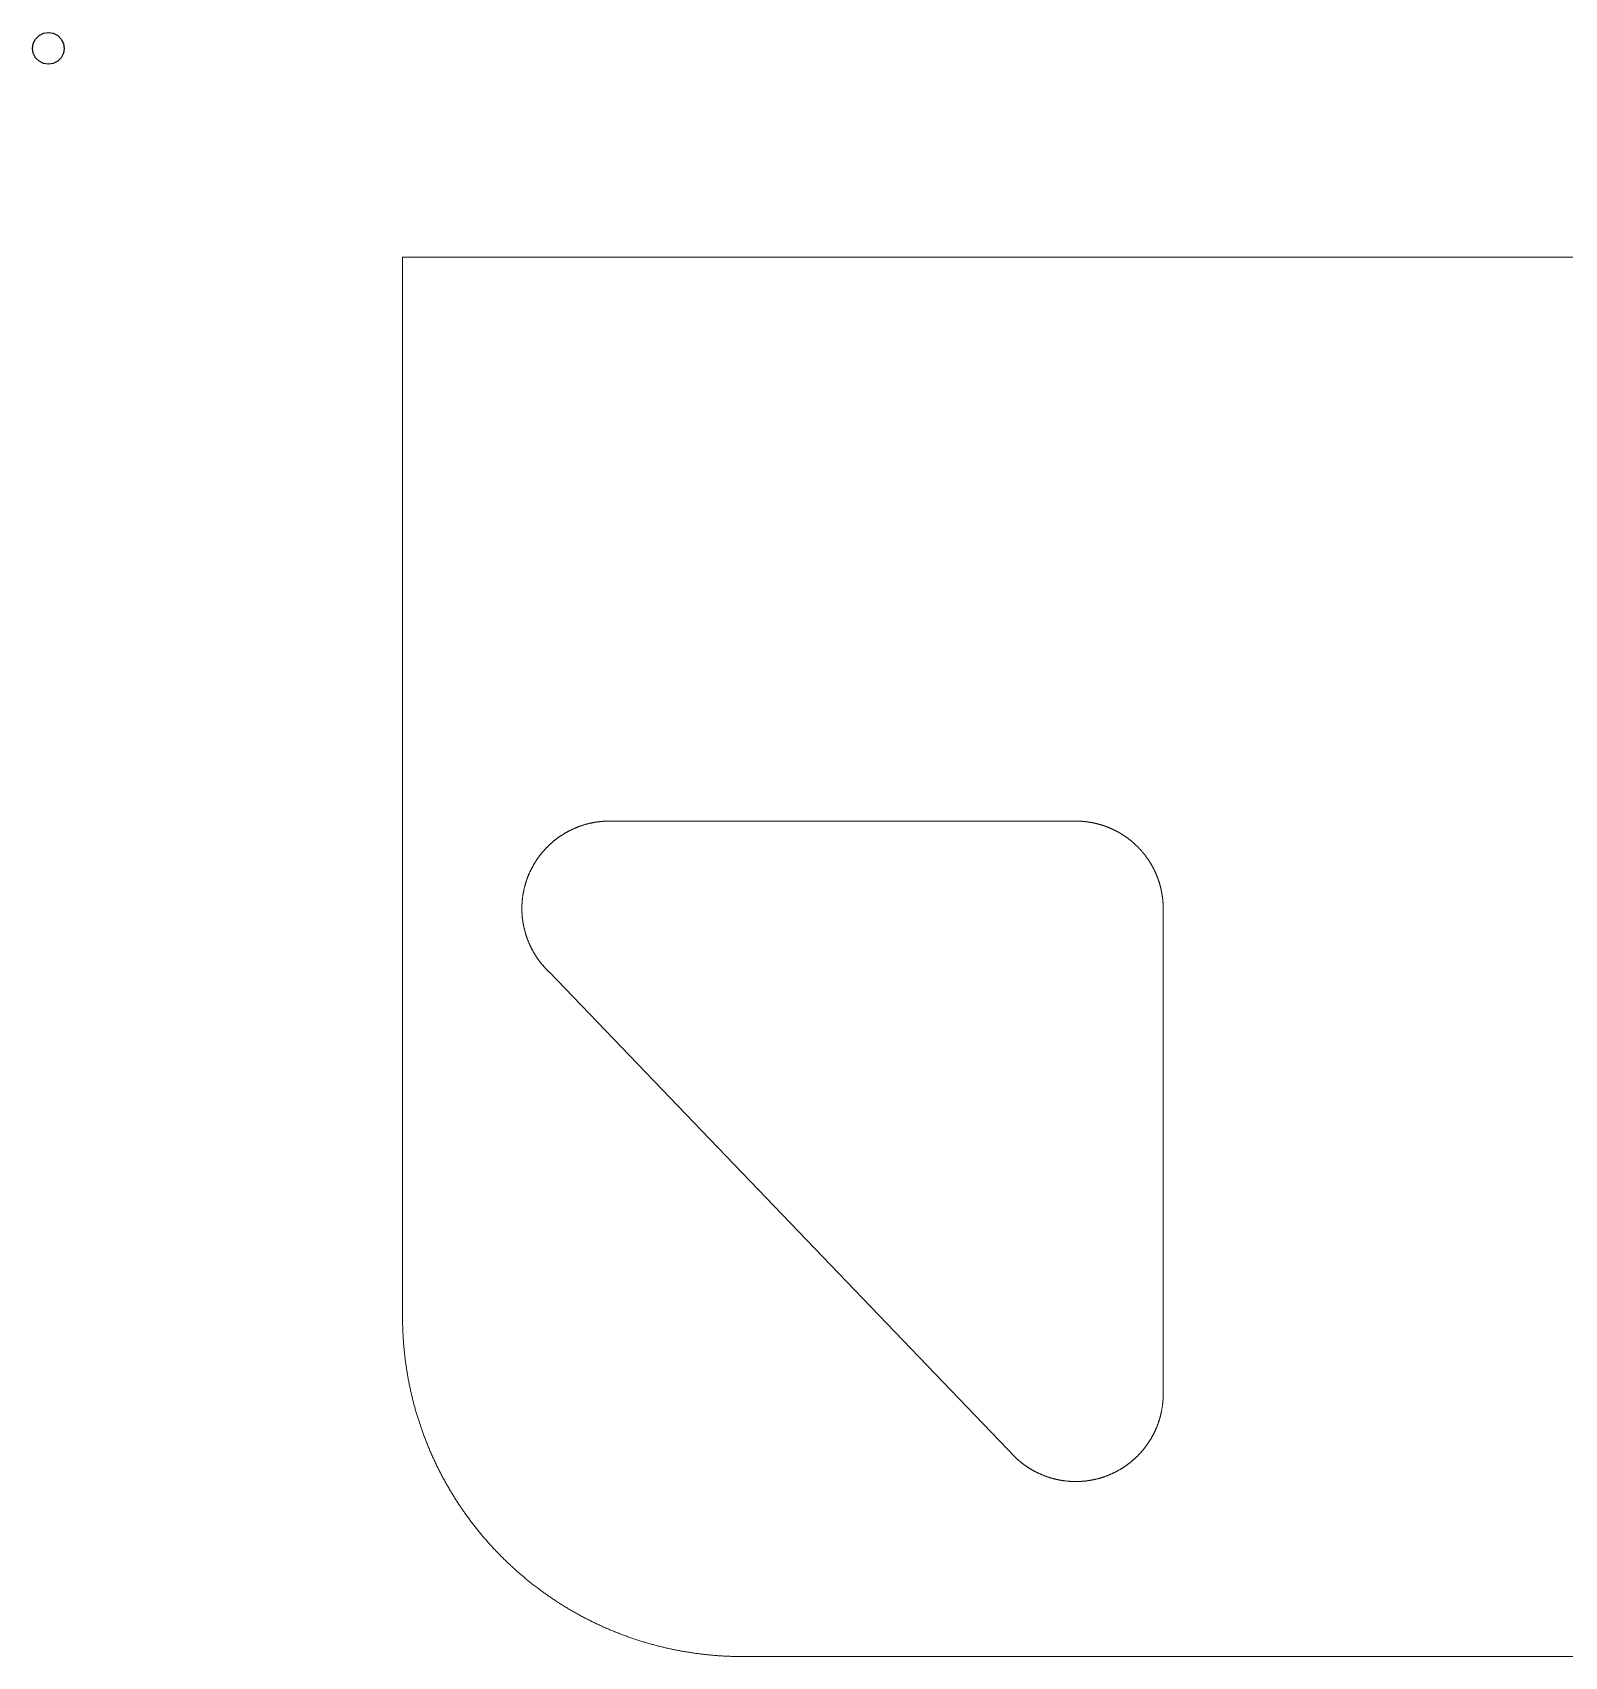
# Model space of a CAD drawing. Header units: millimetres. Extents: x -59 to 138, y 145 to 353.
# Drawn here: x -58.8 to 37.5, y 250.8 to 352.9 of the extents above; entities that cross this region are included whole.
import ezdxf

# ---------------------------------------------------------------- set-up
doc = ezdxf.new("R2010")
doc.units = ezdxf.units.MM
doc.layers.add('TOP_Full_CutOut_90', color=7, linetype='Continuous')
doc.layers.add('TOP_Full_CutOut_90_1', color=7, linetype='Continuous', lineweight=18)
doc.layers.add('TOP_Full_CutOut_90_2', color=7, linetype='Continuous', lineweight=18)

msp = doc.modelspace()

# ---------------------------------------------------------------- linework, layer by layer
at = {"layer": 'TOP_Full_CutOut_90'}
msp.add_lwpolyline([(-56.811936, 351.893123), (-56.860879, 351.584106), (-57.002919, 351.305338), (-57.224151, 351.084106), (-57.502919, 350.942066), (-57.811936, 350.893123), (-58.120953, 350.942066), (-58.399721, 351.084106), (-58.620953, 351.305338), (-58.762993, 351.584106), (-58.811936, 351.893123), (-58.762993, 352.20214), (-58.620953, 352.480908), (-58.399721, 352.70214), (-58.120953, 352.84418), (-57.811936, 352.893123), (-57.502919, 352.84418), (-57.224151, 352.70214), (-57.002919, 352.480908), (-56.860879, 352.20214), (-56.811936, 351.893123)], close=True, dxfattribs=at)
at = {"layer": 'TOP_Full_CutOut_90_1', "linetype": 'Continuous', "ltscale": 5}
msp.add_lwpolyline([(12.263093, 297.80258), (12.263093, 267.272369), (12.263033, 267.246733), (12.262854, 267.221096), (12.262555, 267.195461), (12.262137, 267.169827), (12.261599, 267.144196), (12.260942, 267.118568), (12.260166, 267.092942), (12.259269, 267.067321), (12.258254, 267.041704), (12.257119, 267.016092), (12.255865, 266.990486), (12.254491, 266.964886), (12.252998, 266.939293), (12.251386, 266.913706), (12.249655, 266.888128), (12.247804, 266.862558), (12.245834, 266.836997), (12.243745, 266.811445), (12.241537, 266.785903), (12.23921, 266.760372), (12.236764, 266.734852), (12.234199, 266.709344), (12.231515, 266.683848), (12.228713, 266.658364), (12.225791, 266.632894), (12.222751, 266.607438), (12.219593, 266.581997), (12.216315, 266.55657), (12.21292, 266.531159), (12.209405, 266.505764), (12.205773, 266.480386), (12.202022, 266.455024), (12.198153, 266.429681), (12.194166, 266.404356), (12.190061, 266.37905), (12.185838, 266.353763), (12.181498, 266.328496), (12.177039, 266.30325), (12.172463, 266.278025), (12.167769, 266.252821), (12.162958, 266.22764), (12.15803, 266.202481), (12.152984, 266.177345), (12.147821, 266.152234), (12.142542, 266.127146), (12.137145, 266.102084), (12.131632, 266.077046), (12.126002, 266.052035), (12.120255, 266.027051), (12.114392, 266.002093), (12.108413, 265.977163), (12.102318, 265.952261), (12.096106, 265.927388), (12.089779, 265.902544), (12.083336, 265.87773), (12.076778, 265.852946), (12.070104, 265.828193), (12.063314, 265.803472), (12.05641, 265.778782), (12.04939, 265.754125), (12.042256, 265.7295), (12.035007, 265.70491), (12.027643, 265.680353), (12.020165, 265.655831), (12.012573, 265.631344), (12.004867, 265.606892), (11.997047, 265.582477), (11.989113, 265.558099), (11.981066, 265.533758), (11.972905, 265.509454), (11.964631, 265.485189), (11.956244, 265.460963), (11.947744, 265.436776), (11.939132, 265.412629), (11.930407, 265.388522), (11.921569, 265.364457), (11.91262, 265.340432), (11.903559, 265.31645), (11.894386, 265.29251), (11.885102, 265.268614), (11.875706, 265.24476), (11.866199, 265.220951), (11.856582, 265.197187), (11.846853, 265.173467), (11.837015, 265.149793), (11.827066, 265.126165), (11.817007, 265.102584), (11.806838, 265.07905), (11.796559, 265.055564), (11.786172, 265.032126), (11.775675, 265.008736), (11.765069, 264.985396), (11.754354, 264.962105), (11.743532, 264.938865), (11.7326, 264.915675), (11.721561, 264.892537), (11.710414, 264.86945), (11.69916, 264.846415), (11.687798, 264.823433), (11.67633, 264.800505), (11.664755, 264.77763), (11.653073, 264.754809), (11.641285, 264.732043), (11.62939, 264.709332), (11.617391, 264.686677), (11.605285, 264.664078), (11.593075, 264.641535), (11.580759, 264.61905), (11.568339, 264.596622), (11.555815, 264.574253), (11.543186, 264.551942), (11.530454, 264.529691), (11.517617, 264.507499), (11.504678, 264.485367), (11.491636, 264.463295), (11.47849, 264.441285), (11.465243, 264.419336), (11.451893, 264.397449), (11.438441, 264.375624), (11.424888, 264.353863), (11.411234, 264.332165), (11.397478, 264.310531), (11.383622, 264.288961), (11.369665, 264.267456), (11.355609, 264.246016), (11.341452, 264.224642), (11.327196, 264.203334), (11.312841, 264.182093), (11.298387, 264.160919), (11.283834, 264.139813), (11.269184, 264.118774), (11.254435, 264.097805), (11.239589, 264.076904), (11.224645, 264.056072), (11.209605, 264.035311), (11.194468, 264.01462), (11.179235, 263.993999), (11.163905, 263.97345), (11.14848, 263.952973), (11.13296, 263.932567), (11.117345, 263.912235), (11.101635, 263.891975), (11.085831, 263.871789), (11.069933, 263.851676), (11.053942, 263.831638), (11.037857, 263.811675), (11.02168, 263.791786), (11.005409, 263.771974), (10.989047, 263.752237), (10.972593, 263.732577), (10.956047, 263.712994), (10.939411, 263.693489), (10.922683, 263.674061), (10.905865, 263.654711), (10.888958, 263.63544), (10.87196, 263.616247), (10.854873, 263.597135), (10.837698, 263.578102), (10.820434, 263.559149), (10.803081, 263.540277), (10.785641, 263.521486), (10.768114, 263.502777), (10.750499, 263.484149), (10.732798, 263.465604), (10.715011, 263.447142), (10.697137, 263.428763), (10.679179, 263.410467), (10.661135, 263.392255), (10.643006, 263.374127), (10.624793, 263.356084), (10.606497, 263.338126), (10.588116, 263.320254), (10.569653, 263.302468), (10.551107, 263.284767), (10.532479, 263.267154), (10.513768, 263.249627), (10.494977, 263.232188), (10.476104, 263.214837), (10.45715, 263.197574), (10.438116, 263.180399), (10.419003, 263.163313), (10.39981, 263.146317), (10.380538, 263.12941), (10.361187, 263.112593), (10.341758, 263.095867), (10.322252, 263.079231), (10.302668, 263.062686), (10.283007, 263.046233), (10.263269, 263.029872), (10.243456, 263.013603), (10.223567, 262.997426), (10.203603, 262.981342), (10.183564, 262.965352), (10.163451, 262.949455), (10.143264, 262.933652), (10.123003, 262.917943), (10.102669, 262.902329), (10.082263, 262.88681), (10.061785, 262.871386), (10.041235, 262.856058), (10.020614, 262.840826), (9.999922, 262.82569), (9.97916, 262.81065), (9.958328, 262.795708), (9.937426, 262.780863), (9.916456, 262.766115), (9.895416, 262.751466), (9.874309, 262.736914), (9.853135, 262.722461), (9.831893, 262.708107), (9.810584, 262.693852), (9.78921, 262.679697), (9.767769, 262.665641), (9.746263, 262.651686), (9.724693, 262.637831), (9.703058, 262.624076), (9.681359, 262.610423), (9.659597, 262.596871), (9.637772, 262.58342), (9.615884, 262.570072), (9.593935, 262.556825), (9.571923, 262.543681), (9.549851, 262.53064), (9.527719, 262.517701), (9.505526, 262.504866), (9.483274, 262.492135), (9.460962, 262.479508), (9.438592, 262.466984), (9.416164, 262.454565), (9.393678, 262.442251), (9.371135, 262.430042), (9.348535, 262.417937), (9.32588, 262.405939), (9.303168, 262.394046), (9.280401, 262.382259), (9.25758, 262.370578), (9.234705, 262.359004), (9.211775, 262.347537), (9.188793, 262.336176), (9.165758, 262.324923), (9.14267, 262.313777), (9.119531, 262.302739), (9.096341, 262.291809), (9.0731, 262.280988), (9.049809, 262.270274), (9.026468, 262.25967), (9.003078, 262.249174), (8.979639, 262.238787), (8.956152, 262.22851), (8.932618, 262.218343), (8.909036, 262.208285), (8.885408, 262.198337), (8.861733, 262.1885), (8.838013, 262.178772), (8.814248, 262.169156), (8.790438, 262.159651), (8.766585, 262.150256), (8.742688, 262.140973), (8.718747, 262.131801), (8.694765, 262.122741), (8.67074, 262.113793), (8.646674, 262.104957), (8.622567, 262.096234), (8.598419, 262.087622), (8.574232, 262.079124), (8.550005, 262.070738), (8.52574, 262.062465), (8.501436, 262.054306), (8.477094, 262.04626), (8.452715, 262.038327), (8.4283, 262.030508), (8.403848, 262.022803), (8.379361, 262.015212), (8.354838, 262.007735), (8.330281, 262.000373), (8.30569, 261.993125), (8.281065, 261.985992), (8.256408, 261.978974), (8.231718, 261.972071), (8.206996, 261.965283), (8.182242, 261.95861), (8.157458, 261.952053), (8.132644, 261.945611), (8.107799, 261.939285), (8.082926, 261.933075), (8.058024, 261.926981), (8.033094, 261.921003), (8.008136, 261.915141), (7.983151, 261.909396), (7.958139, 261.903767), (7.933102, 261.898255), (7.908039, 261.89286), (7.882951, 261.887581), (7.857839, 261.88242), (7.832704, 261.877376), (7.807545, 261.872449), (7.782363, 261.867639), (7.757159, 261.862946), (7.731933, 261.858372), (7.706687, 261.853914), (7.68142, 261.849575), (7.656133, 261.845353), (7.630827, 261.84125), (7.605501, 261.837264), (7.580158, 261.833396), (7.554796, 261.829647), (7.529418, 261.826016), (7.504023, 261.822503), (7.478612, 261.819108), (7.453185, 261.815832), (7.427743, 261.812675), (7.402287, 261.809636), (7.376817, 261.806716), (7.351333, 261.803915), (7.325837, 261.801232), (7.300328, 261.798668), (7.274808, 261.796224), (7.249277, 261.793898), (7.223735, 261.791691), (7.198183, 261.789604), (7.172622, 261.787635), (7.147052, 261.785786), (7.121473, 261.784056), (7.095887, 261.782445), (7.070294, 261.780953), (7.044693, 261.779581), (7.019087, 261.778328), (6.993475, 261.777194), (6.967858, 261.77618), (6.942237, 261.775286), (6.916612, 261.77451), (6.890983, 261.773854), (6.865352, 261.773318), (6.839718, 261.772901), (6.814083, 261.772604), (6.788447, 261.772426), (6.76281, 261.772367), (6.737173, 261.772428), (6.711536, 261.772609), (6.685901, 261.772909), (6.660268, 261.773329), (6.634636, 261.773868), (6.609008, 261.774526), (6.583383, 261.775304), (6.557761, 261.776201), (6.532145, 261.777218), (6.506533, 261.778354), (6.480927, 261.77961), (6.455327, 261.780985), (6.429733, 261.782479), (6.404147, 261.784093), (6.378569, 261.785825), (6.352999, 261.787677), (6.327438, 261.789649), (6.301886, 261.791739), (6.276344, 261.793948), (6.250813, 261.796277), (6.225294, 261.798724), (6.199785, 261.80129), (6.174289, 261.803975), (6.148806, 261.806779), (6.123336, 261.809702), (6.09788, 261.812744), (6.072439, 261.815904), (6.047013, 261.819182), (6.021602, 261.822579), (5.996207, 261.826095), (5.970829, 261.829729), (5.945468, 261.833481), (5.920125, 261.837351), (5.8948, 261.841339), (5.869494, 261.845446), (5.844207, 261.84967), (5.818941, 261.854012), (5.793695, 261.858472), (5.76847, 261.863049), (5.743266, 261.867744), (5.718085, 261.872556), (5.692926, 261.877486), (5.667791, 261.882533), (5.64268, 261.887697), (5.617593, 261.892978), (5.59253, 261.898376), (5.567493, 261.903891), (5.542483, 261.909522), (5.517498, 261.91527), (5.492541, 261.921134), (5.467611, 261.927115), (5.44271, 261.933211), (5.417837, 261.939424), (5.392993, 261.945752), (5.36818, 261.952197), (5.343396, 261.958757), (5.318643, 261.965432), (5.293922, 261.972222), (5.269233, 261.979128), (5.244576, 261.986149), (5.219952, 261.993285), (5.195362, 262.000535), (5.170805, 262.0079), (5.146284, 262.015379), (5.121797, 262.022972), (5.097346, 262.03068), (5.072931, 262.038501), (5.048553, 262.046437), (5.024213, 262.054485), (4.99991, 262.062647), (4.975645, 262.070923), (4.951419, 262.079311), (4.927233, 262.087812), (4.903086, 262.096426), (4.87898, 262.105152), (4.854915, 262.11399), (4.830891, 262.122941), (4.806909, 262.132003), (4.78297, 262.141177), (4.759073, 262.150463), (4.735221, 262.15986), (4.711412, 262.169368), (4.687648, 262.178987), (4.663929, 262.188716), (4.640256, 262.198556), (4.616628, 262.208506), (4.593048, 262.218567), (4.569514, 262.228737), (4.546028, 262.239016), (4.522591, 262.249405), (4.499202, 262.259903), (4.475862, 262.27051), (4.452572, 262.281226), (4.429332, 262.29205), (4.406143, 262.302983), (4.383005, 262.314023), (4.359919, 262.325171), (4.336885, 262.336427), (4.313903, 262.347789), (4.290975, 262.359259), (4.268101, 262.370836), (4.245281, 262.382519), (4.222515, 262.394308), (4.199805, 262.406203), (4.17715, 262.418204), (4.154552, 262.430311), (4.13201, 262.442523), (4.109526, 262.454839), (4.087099, 262.46726), (4.06473, 262.479786), (4.04242, 262.492416), (4.020169, 262.50515), (3.997978, 262.517987), (3.975846, 262.530927), (3.953775, 262.543971), (3.931766, 262.557117), (3.909818, 262.570366), (3.887931, 262.583717), (3.866108, 262.59717), (3.844347, 262.610724), (3.822649, 262.62438), (3.801016, 262.638137), (3.779447, 262.651994), (3.757942, 262.665952), (3.736503, 262.680009), (3.71513, 262.694167), (3.693823, 262.708424), (3.672583, 262.72278), (3.651409, 262.737235), (3.630304, 262.751789), (3.609266, 262.766441), (3.588297, 262.781191), (3.567397, 262.796038), (3.546567, 262.810983), (3.525806, 262.826024), (3.505116, 262.841162), (3.484496, 262.856397), (3.463948, 262.871727), (3.443471, 262.887153), (3.423067, 262.902674), (3.402735, 262.91829), (3.382476, 262.934001), (3.36229, 262.949806), (3.342179, 262.965705), (3.322141, 262.981698), (3.302179, 262.997783), (3.282291, 263.013962), (3.26248, 263.030233), (3.242744, 263.046597), (3.223085, 263.063052), (3.203503, 263.079598), (3.183998, 263.096236), (3.164571, 263.112964), (3.145222, 263.129783), (3.125951, 263.146692), (3.10676, 263.163691), (3.087648, 263.180778), (3.068616, 263.197955), (3.049664, 263.21522), (3.030793, 263.232573), (3.012003, 263.250015), (2.993295, 263.267543), (2.974668, 263.285159), (-26.33793, 293.815373), (-26.356877, 293.833461), (-26.375737, 293.85164), (-26.394511, 293.869907), (-26.413197, 293.888264), (-26.431796, 293.90671), (-26.450307, 293.925245), (-26.468729, 293.943867), (-26.487062, 293.962577), (-26.505306, 293.981373), (-26.523461, 294.000257), (-26.541525, 294.019227), (-26.559498, 294.038282), (-26.577381, 294.057423), (-26.595172, 294.076649), (-26.612872, 294.095959), (-26.630479, 294.115354), (-26.647994, 294.134832), (-26.665416, 294.154393), (-26.682744, 294.174038), (-26.699979, 294.193764), (-26.717119, 294.213572), (-26.734165, 294.233462), (-26.751116, 294.253432), (-26.767972, 294.273484), (-26.784732, 294.293615), (-26.801396, 294.313826), (-26.817964, 294.334115), (-26.834434, 294.354484), (-26.850808, 294.374931), (-26.867084, 294.395455), (-26.883262, 294.416057), (-26.899342, 294.436736), (-26.915323, 294.457491), (-26.931205, 294.478322), (-26.946988, 294.499228), (-26.96267, 294.520209), (-26.978253, 294.541265), (-26.993736, 294.562395), (-27.009117, 294.583598), (-27.024397, 294.604874), (-27.039576, 294.626223), (-27.054653, 294.647643), (-27.069628, 294.669136), (-27.084501, 294.690699), (-27.09927, 294.712333), (-27.113936, 294.734037), (-27.128499, 294.755811), (-27.142958, 294.777653), (-27.157312, 294.799565), (-27.171562, 294.821544), (-27.185708, 294.843591), (-27.199748, 294.865706), (-27.213682, 294.887887), (-27.227511, 294.910134), (-27.241234, 294.932446), (-27.25485, 294.954824), (-27.26836, 294.977266), (-27.281762, 294.999772), (-27.295058, 295.022342), (-27.308245, 295.044975), (-27.321325, 295.067671), (-27.334296, 295.090429), (-27.347159, 295.113248), (-27.359913, 295.136128), (-27.372558, 295.159069), (-27.385093, 295.182069), (-27.397519, 295.205129), (-27.409835, 295.228248), (-27.42204, 295.251425), (-27.434135, 295.274661), (-27.44612, 295.297953), (-27.457993, 295.321302), (-27.469755, 295.344708), (-27.481405, 295.368169), (-27.492943, 295.391686), (-27.50437, 295.415257), (-27.515683, 295.438883), (-27.526885, 295.462562), (-27.537973, 295.486294), (-27.548948, 295.510079), (-27.55981, 295.533915), (-27.570558, 295.557804), (-27.581192, 295.581743), (-27.591712, 295.605732), (-27.602118, 295.629771), (-27.612409, 295.65386), (-27.622585, 295.677997), (-27.632646, 295.702183), (-27.642592, 295.726416), (-27.652422, 295.750696), (-27.662137, 295.775023), (-27.671736, 295.799396), (-27.681218, 295.823814), (-27.690584, 295.848277), (-27.699833, 295.872784), (-27.708966, 295.897335), (-27.717981, 295.92193), (-27.72688, 295.946567), (-27.735661, 295.971246), (-27.744324, 295.995967), (-27.752869, 296.020728), (-27.761297, 296.045531), (-27.769606, 296.070373), (-27.777797, 296.095254), (-27.785869, 296.120174), (-27.793822, 296.145132), (-27.801656, 296.170128), (-27.809372, 296.19516), (-27.816968, 296.22023), (-27.824444, 296.245335), (-27.831801, 296.270475), (-27.839038, 296.29565), (-27.846155, 296.32086), (-27.853152, 296.346103), (-27.860028, 296.371379), (-27.866785, 296.396687), (-27.87342, 296.422028), (-27.879935, 296.447399), (-27.886329, 296.472802), (-27.892601, 296.498234), (-27.898753, 296.523697), (-27.904783, 296.549188), (-27.910692, 296.574707), (-27.916479, 296.600255), (-27.922145, 296.62583), (-27.927688, 296.651431), (-27.93311, 296.677059), (-27.938409, 296.702712), (-27.943586, 296.72839), (-27.948641, 296.754092), (-27.953574, 296.779818), (-27.958383, 296.805568), (-27.96307, 296.83134), (-27.967635, 296.857134), (-27.972076, 296.882949), (-27.976395, 296.908785), (-27.98059, 296.934642), (-27.984662, 296.960518), (-27.988611, 296.986414), (-27.992436, 297.012328), (-27.996138, 297.038259), (-27.999717, 297.064209), (-28.003171, 297.090175), (-28.006503, 297.116157), (-28.00971, 297.142154), (-28.012793, 297.168167), (-28.015753, 297.194194), (-28.018588, 297.220235), (-28.0213, 297.246289), (-28.023887, 297.272355), (-28.026351, 297.298434), (-28.02869, 297.324524), (-28.030904, 297.350625), (-28.032995, 297.376736), (-28.034961, 297.402857), (-28.036802, 297.428987), (-28.038519, 297.455126), (-28.040112, 297.481272), (-28.04158, 297.507425), (-28.042923, 297.533586), (-28.044142, 297.559752), (-28.045236, 297.585924), (-28.046206, 297.612101), (-28.047051, 297.638282), (-28.047771, 297.664467), (-28.048366, 297.690655), (-28.048837, 297.716845), (-28.049183, 297.743038), (-28.049404, 297.769232), (-28.049501, 297.795426), (-28.049472, 297.821621), (-28.049319, 297.847815), (-28.049041, 297.874008), (-28.048639, 297.9002), (-28.048112, 297.926389), (-28.04746, 297.952576), (-28.046683, 297.978759), (-28.045781, 298.004939), (-28.044755, 298.031113), (-28.043605, 298.057283), (-28.042329, 298.083446), (-28.040929, 298.109604), (-28.039405, 298.135754), (-28.037756, 298.161897), (-28.035982, 298.188031), (-28.034084, 298.214157), (-28.032062, 298.240274), (-28.029915, 298.26638), (-28.027644, 298.292477), (-28.025249, 298.318562), (-28.022729, 298.344635), (-28.020085, 298.370696), (-28.017318, 298.396744), (-28.014426, 298.422779), (-28.01141, 298.448799), (-28.00827, 298.474805), (-28.005007, 298.500796), (-28.00162, 298.526771), (-27.998109, 298.552729), (-27.994474, 298.57867), (-27.990716, 298.604594), (-27.986835, 298.6305), (-27.98283, 298.656387), (-27.978702, 298.682254), (-27.974451, 298.708101), (-27.970077, 298.733928), (-27.965579, 298.759734), (-27.960959, 298.785518), (-27.956217, 298.81128), (-27.951351, 298.837019), (-27.946363, 298.862735), (-27.941253, 298.888426), (-27.93602, 298.914093), (-27.930665, 298.939734), (-27.925188, 298.96535), (-27.91959, 298.990939), (-27.913869, 299.016502), (-27.908027, 299.042037), (-27.902063, 299.067544), (-27.895977, 299.093022), (-27.889771, 299.118471), (-27.883443, 299.14389), (-27.876994, 299.169278), (-27.870425, 299.194636), (-27.863735, 299.219962), (-27.856924, 299.245255), (-27.849993, 299.270517), (-27.842941, 299.295744), (-27.83577, 299.320938), (-27.828478, 299.346098), (-27.821067, 299.371222), (-27.813537, 299.396311), (-27.805887, 299.421364), (-27.798117, 299.44638), (-27.790229, 299.471359), (-27.782222, 299.4963), (-27.774096, 299.521202), (-27.765851, 299.546066), (-27.757488, 299.57089), (-27.749007, 299.595673), (-27.740409, 299.620417), (-27.731692, 299.645119), (-27.722858, 299.669779), (-27.713906, 299.694396), (-27.704838, 299.718971), (-27.695652, 299.743503), (-27.68635, 299.76799), (-27.676931, 299.792433), (-27.667396, 299.816831), (-27.657744, 299.841182), (-27.647977, 299.865488), (-27.638095, 299.889747), (-27.628096, 299.913959), (-27.617983, 299.938122), (-27.607755, 299.962238), (-27.597412, 299.986304), (-27.586954, 300.010321), (-27.576382, 300.034287), (-27.565696, 300.058203), (-27.554897, 300.082068), (-27.543983, 300.105881), (-27.532957, 300.129642), (-27.521817, 300.15335), (-27.510565, 300.177005), (-27.4992, 300.200606), (-27.487723, 300.224153), (-27.476134, 300.247644), (-27.464433, 300.271081), (-27.452621, 300.294461), (-27.440697, 300.317784), (-27.428662, 300.341051), (-27.416517, 300.36426), (-27.404262, 300.387411), (-27.391896, 300.410503), (-27.37942, 300.433536), (-27.366835, 300.45651), (-27.354141, 300.479423), (-27.341337, 300.502275), (-27.328425, 300.525067), (-27.315405, 300.547796), (-27.302276, 300.570464), (-27.28904, 300.593068), (-27.275696, 300.615609), (-27.262245, 300.638087), (-27.248687, 300.6605), (-27.235022, 300.682848), (-27.221251, 300.705131), (-27.207374, 300.727348), (-27.193392, 300.749498), (-27.179304, 300.771582), (-27.165111, 300.793599), (-27.150813, 300.815548), (-27.136412, 300.837428), (-27.121906, 300.859239), (-27.107296, 300.880981), (-27.092583, 300.902654), (-27.077767, 300.924256), (-27.062848, 300.945787), (-27.047827, 300.967247), (-27.032703, 300.988635), (-27.017478, 301.009951), (-27.002152, 301.031194), (-26.986725, 301.052364), (-26.971197, 301.07346), (-26.955568, 301.094482), (-26.93984, 301.115429), (-26.924012, 301.136301), (-26.908085, 301.157098), (-26.89206, 301.177818), (-26.875935, 301.198462), (-26.859713, 301.219029), (-26.843392, 301.239518), (-26.826975, 301.25993), (-26.81046, 301.280263), (-26.793849, 301.300517), (-26.777141, 301.320691), (-26.760337, 301.340786), (-26.743438, 301.360801), (-26.726444, 301.380735), (-26.709355, 301.400588), (-26.692172, 301.420359), (-26.674895, 301.440048), (-26.657524, 301.459655), (-26.64006, 301.479178), (-26.622503, 301.498619), (-26.604854, 301.517975), (-26.587113, 301.537247), (-26.56928, 301.556435), (-26.551356, 301.575537), (-26.533341, 301.594553), (-26.515236, 301.613484), (-26.497041, 301.632328), (-26.478757, 301.651086), (-26.460383, 301.669756), (-26.44192, 301.688338), (-26.42337, 301.706832), (-26.404731, 301.725238), (-26.386005, 301.743555), (-26.367192, 301.761782), (-26.348292, 301.779919), (-26.329307, 301.797967), (-26.310235, 301.815923), (-26.291078, 301.833789), (-26.271836, 301.851563), (-26.25251, 301.869245), (-26.2331, 301.886835), (-26.213606, 301.904333), (-26.19403, 301.921737), (-26.17437, 301.939048), (-26.154628, 301.956265), (-26.134805, 301.973388), (-26.1149, 301.990416), (-26.094914, 302.00735), (-26.074848, 302.024188), (-26.054702, 302.04093), (-26.034477, 302.057576), (-26.014172, 302.074125), (-25.993789, 302.090578), (-25.973327, 302.106933), (-25.952788, 302.123191), (-25.932172, 302.139351), (-25.911479, 302.155412), (-25.89071, 302.171375), (-25.869865, 302.187238), (-25.848945, 302.203002), (-25.827949, 302.218666), (-25.80688, 302.23423), (-25.785736, 302.249694), (-25.76452, 302.265057), (-25.74323, 302.280318), (-25.721868, 302.295478), (-25.700433, 302.310536), (-25.678928, 302.325492), (-25.657351, 302.340345), (-25.635704, 302.355095), (-25.613987, 302.369742), (-25.5922, 302.384285), (-25.570345, 302.398724), (-25.548421, 302.41306), (-25.526428, 302.42729), (-25.504369, 302.441416), (-25.482242, 302.455436), (-25.460049, 302.469351), (-25.437789, 302.48316), (-25.415465, 302.496863), (-25.393075, 302.510459), (-25.370621, 302.523949), (-25.348102, 302.537331), (-25.32552, 302.550606), (-25.302876, 302.563774), (-25.280168, 302.576833), (-25.257399, 302.589784), (-25.234569, 302.602627), (-25.211677, 302.61536), (-25.188725, 302.627985), (-25.165714, 302.6405), (-25.142643, 302.652905), (-25.119513, 302.6652), (-25.096325, 302.677385), (-25.073079, 302.68946), (-25.049775, 302.701423), (-25.026416, 302.713276), (-25.002999, 302.725017), (-24.979528, 302.736646), (-24.956001, 302.748163), (-24.932419, 302.759569), (-24.908784, 302.770861), (-24.885095, 302.782041), (-24.861353, 302.793109), (-24.837558, 302.804063), (-24.813712, 302.814903), (-24.789814, 302.82563), (-24.765866, 302.836243), (-24.741867, 302.846741), (-24.717818, 302.857126), (-24.693721, 302.867395), (-24.669574, 302.87755), (-24.64538, 302.88759), (-24.621138, 302.897514), (-24.596849, 302.907323), (-24.572514, 302.917016), (-24.548132, 302.926593), (-24.523706, 302.936053), (-24.499234, 302.945397), (-24.474719, 302.954625), (-24.450159, 302.963736), (-24.425557, 302.972729), (-24.400912, 302.981606), (-24.376225, 302.990365), (-24.351497, 302.999006), (-24.326727, 303.007529), (-24.301918, 303.015935), (-24.277068, 303.024222), (-24.25218, 303.03239), (-24.227253, 303.04044), (-24.202288, 303.048371), (-24.177285, 303.056183), (-24.152245, 303.063876), (-24.127169, 303.07145), (-24.102057, 303.078904), (-24.07691, 303.086239), (-24.051729, 303.093453), (-24.026513, 303.100548), (-24.001264, 303.107522), (-23.975982, 303.114376), (-23.950667, 303.12111), (-23.925321, 303.127723), (-23.899944, 303.134215), (-23.874535, 303.140586), (-23.849097, 303.146836), (-23.82363, 303.152965), (-23.798133, 303.158973), (-23.772608, 303.164859), (-23.747056, 303.170623), (-23.721476, 303.176266), (-23.695869, 303.181787), (-23.670237, 303.187185), (-23.644579, 303.192462), (-23.618897, 303.197616), (-23.59319, 303.202648), (-23.567459, 303.207558), (-23.541706, 303.212345), (-23.515929, 303.217009), (-23.490131, 303.22155), (-23.464312, 303.225969), (-23.438472, 303.230264), (-23.412611, 303.234436), (-23.386732, 303.238485), (-23.360833, 303.242411), (-23.334915, 303.246214), (-23.30898, 303.249892), (-23.283028, 303.253448), (-23.257059, 303.256879), (-23.231074, 303.260187), (-23.205073, 303.263372), (-23.179058, 303.266432), (-23.153028, 303.269368), (-23.126985, 303.272181), (-23.100929, 303.274869), (-23.07486, 303.277433), (-23.048779, 303.279873), (-23.022687, 303.282189), (-22.996584, 303.28438), (-22.970471, 303.286447), (-22.944348, 303.28839), (-22.918216, 303.290208), (-22.892077, 303.291902), (-22.865929, 303.293472), (-22.839774, 303.294916), (-22.813612, 303.296236), (-22.787445, 303.297432), (-22.761272, 303.298503), (-22.735095, 303.299449), (-22.708913, 303.300271), (-22.682727, 303.300968), (-22.656539, 303.30154), (-22.630348, 303.301987), (-22.604155, 303.30231), (-22.577961, 303.302508), (-22.551766, 303.302581), (6.760829, 303.302581), (6.778113, 303.302561), (6.795396, 303.302486), (6.812679, 303.302358), (6.829961, 303.302175), (6.847243, 303.301937), (6.864523, 303.301646), (6.881803, 303.3013), (6.899082, 303.3009), (6.916359, 303.300445), (6.933635, 303.299936), (6.950909, 303.299373), (6.968181, 303.298756), (6.985451, 303.298084), (7.002719, 303.297358), (7.019985, 303.296578), (7.037248, 303.295744), (7.054509, 303.294855), (7.071766, 303.293912), (7.089021, 303.292915), (7.106272, 303.291864), (7.12352, 303.290758), (7.140764, 303.289599), (7.158005, 303.288385), (7.175242, 303.287117), (7.192474, 303.285795), (7.209703, 303.284418), (7.226926, 303.282988), (7.244146, 303.281503), (7.261361, 303.279964), (7.27857, 303.278371), (7.295775, 303.276725), (7.312974, 303.275024), (7.330168, 303.273269), (7.347357, 303.27146), (7.364539, 303.269597), (7.381716, 303.26768), (7.398886, 303.265709), (7.416051, 303.263684), (7.433208, 303.261605), (7.45036, 303.259472), (7.467504, 303.257286), (7.484641, 303.255045), (7.501772, 303.252751), (7.518895, 303.250403), (7.53601, 303.248001), (7.553118, 303.245545), (7.570218, 303.243035), (7.58731, 303.240472), (7.604394, 303.237855), (7.62147, 303.235185), (7.638537, 303.232461), (7.655596, 303.229683), (7.672646, 303.226851), (7.689687, 303.223966), (7.706718, 303.221028), (7.723741, 303.218036), (7.740753, 303.21499), (7.757757, 303.211891), (7.77475, 303.208739), (7.791733, 303.205533), (7.808706, 303.202274), (7.825669, 303.198962), (7.842622, 303.195596), (7.859564, 303.192177), (7.876494, 303.188705), (7.893414, 303.185179), (7.910323, 303.181601), (7.92722, 303.177969), (7.944106, 303.174285), (7.960981, 303.170547), (7.977843, 303.166756), (7.994694, 303.162912), (8.011532, 303.159016), (8.028358, 303.155066), (8.045171, 303.151064), (8.061972, 303.147008), (8.07876, 303.1429), (8.095535, 303.13874), (8.112297, 303.134526), (8.129045, 303.13026), (8.14578, 303.125941), (8.162502, 303.12157), (8.179209, 303.117146), (8.195903, 303.11267), (8.212582, 303.108141), (8.229247, 303.10356), (8.245898, 303.098927), (8.262534, 303.094241), (8.279155, 303.089503), (8.295761, 303.084713), (8.312352, 303.079871), (8.328928, 303.074976), (8.345488, 303.07003), (8.362033, 303.065031), (8.378562, 303.059981), (8.395075, 303.054878), (8.411572, 303.049724), (8.428052, 303.044518), (8.444516, 303.03926), (8.460964, 303.03395), (8.477394, 303.028589), (8.493808, 303.023176), (8.510205, 303.017712), (8.526584, 303.012196), (8.542946, 303.006628), (8.559291, 303.00101), (8.575618, 302.99534), (8.591926, 302.989618), (8.608217, 302.983846), (8.62449, 302.978022), (8.640744, 302.972147), (8.65698, 302.966221), (8.673197, 302.960244), (8.689395, 302.954217), (8.705574, 302.948138), (8.721733, 302.942008), (8.737874, 302.935828), (8.753995, 302.929597), (8.770096, 302.923316), (8.786178, 302.916984), (8.802239, 302.910601), (8.818281, 302.904168), (8.834302, 302.897684), (8.850303, 302.891151), (8.866283, 302.884567), (8.882242, 302.877933), (8.89818, 302.871248), (8.914098, 302.864514), (8.929994, 302.85773), (8.945868, 302.850895), (8.961722, 302.844011), (8.977553, 302.837077), (8.993362, 302.830094), (9.00915, 302.82306), (9.024915, 302.815978), (9.040658, 302.808845), (9.056379, 302.801663), (9.072077, 302.794432), (9.087752, 302.787152), (9.103404, 302.779822), (9.119033, 302.772443), (9.134638, 302.765016), (9.150221, 302.757539), (9.165779, 302.750013), (9.181314, 302.742438), (9.196826, 302.734815), (9.212313, 302.727143), (9.227776, 302.719422), (9.243214, 302.711653), (9.258628, 302.703835), (9.274018, 302.695969), (9.289382, 302.688054), (9.304722, 302.680091), (9.320037, 302.67208), (9.335326, 302.664021), (9.35059, 302.655914), (9.365828, 302.647759), (9.381041, 302.639557), (9.396228, 302.631306), (9.411389, 302.623008), (9.426523, 302.614662), (9.441632, 302.606269), (9.456714, 302.597828), (9.471769, 302.58934), (9.486797, 302.580804), (9.501799, 302.572222), (9.516774, 302.563592), (9.531721, 302.554915), (9.546641, 302.546192), (9.561534, 302.537421), (9.576399, 302.528604), (9.591236, 302.51974), (9.606046, 302.510829), (9.620827, 302.501872), (9.63558, 302.492869), (9.650304, 302.483819), (9.665, 302.474723), (9.679668, 302.465581), (9.694307, 302.456393), (9.708916, 302.447159), (9.723497, 302.437879), (9.738048, 302.428554), (9.75257, 302.419182), (9.767063, 302.409765), (9.781526, 302.400303), (9.795959, 302.390795), (9.810362, 302.381242), (9.824735, 302.371643), (9.839078, 302.362), (9.85339, 302.352311), (9.867672, 302.342578), (9.881923, 302.3328), (9.896143, 302.322977), (9.910333, 302.313109), (9.924491, 302.303197), (9.938618, 302.29324), (9.952714, 302.283239), (9.966779, 302.273194), (9.980811, 302.263105), (9.994812, 302.252971), (10.008781, 302.242794), (10.022718, 302.232573), (10.036623, 302.222308), (10.050495, 302.211999), (10.064335, 302.201647), (10.078143, 302.191251), (10.091917, 302.180812), (10.105659, 302.17033), (10.119368, 302.159805), (10.133043, 302.149237), (10.146686, 302.138625), (10.160295, 302.127971), (10.17387, 302.117275), (10.187412, 302.106535), (10.20092, 302.095753), (10.214394, 302.084929), (10.227833, 302.074062), (10.241239, 302.063154), (10.25461, 302.052203), (10.267947, 302.04121), (10.281249, 302.030176), (10.294517, 302.019099), (10.307749, 302.007981), (10.320947, 301.996822), (10.33411, 301.985621), (10.347237, 301.974378), (10.360329, 301.963095), (10.373385, 301.95177), (10.386405, 301.940405), (10.39939, 301.928999), (10.412339, 301.917551), (10.425252, 301.906064), (10.438129, 301.894535), (10.450969, 301.882967), (10.463773, 301.871358), (10.476541, 301.859709), (10.489272, 301.848019), (10.501966, 301.83629), (10.514623, 301.824521), (10.527243, 301.812713), (10.539826, 301.800864), (10.552371, 301.788976), (10.56488, 301.777049), (10.57735, 301.765083), (10.589783, 301.753077), (10.602178, 301.741033), (10.614536, 301.728949), (10.626855, 301.716827), (10.639136, 301.704666), (10.651379, 301.692467), (10.663583, 301.680229), (10.675749, 301.667953), (10.687876, 301.655639), (10.699965, 301.643286), (10.712015, 301.630896), (10.724025, 301.618468), (10.735997, 301.606002), (10.747929, 301.593499), (10.759822, 301.580958), (10.771676, 301.56838), (10.783489, 301.555765), (10.795264, 301.543113), (10.806998, 301.530424), (10.818692, 301.517698), (10.830347, 301.504935), (10.841961, 301.492136), (10.853535, 301.4793), (10.865069, 301.466428), (10.876562, 301.45352), (10.888014, 301.440576), (10.899426, 301.427596), (10.910797, 301.41458), (10.922127, 301.401528), (10.933415, 301.388441), (10.944663, 301.375318), (10.955869, 301.36216), (10.967034, 301.348967), (10.978158, 301.335739), (10.98924, 301.322476), (11.00028, 301.309179), (11.011278, 301.295846), (11.022234, 301.28248), (11.033149, 301.269078), (11.044021, 301.255643), (11.05485, 301.242174), (11.065638, 301.22867), (11.076383, 301.215133), (11.087085, 301.201562), (11.097745, 301.187957), (11.108362, 301.174319), (11.118936, 301.160648), (11.129467, 301.146944), (11.139954, 301.133206), (11.150399, 301.119436), (11.1608, 301.105633), (11.171158, 301.091797), (11.181472, 301.077929), (11.191743, 301.064028), (11.20197, 301.050096), (11.212153, 301.036131), (11.222292, 301.022134), (11.232387, 301.008106), (11.242438, 300.994045), (11.252445, 300.979954), (11.262408, 300.965831), (11.272326, 300.951676), (11.282199, 300.937491), (11.292028, 300.923274), (11.301812, 300.909027), (11.311551, 300.894749), (11.321246, 300.880441), (11.330895, 300.866102), (11.3405, 300.851733), (11.350059, 300.837334), (11.359572, 300.822905), (11.369041, 300.808446), (11.378464, 300.793957), (11.387841, 300.779439), (11.397173, 300.764892), (11.406459, 300.750315), (11.415699, 300.735709), (11.424893, 300.721074), (11.434041, 300.70641), (11.443143, 300.691718), (11.452199, 300.676997), (11.461208, 300.662248), (11.470171, 300.64747), (11.479088, 300.632665), (11.487958, 300.617831), (11.496781, 300.60297), (11.505558, 300.588081), (11.514288, 300.573164), (11.52297, 300.55822), (11.531606, 300.543249), (11.540195, 300.528251), (11.548737, 300.513226), (11.557231, 300.498174), (11.565678, 300.483096), (11.574078, 300.467991), (11.58243, 300.45286), (11.590734, 300.437702), (11.598991, 300.422519), (11.6072, 300.407309), (11.615361, 300.392074), (11.623474, 300.376814), (11.63154, 300.361528), (11.639557, 300.346216), (11.647526, 300.33088), (11.655447, 300.315519), (11.663319, 300.300132), (11.671144, 300.284722), (11.678919, 300.269286), (11.686646, 300.253826), (11.694325, 300.238343), (11.701955, 300.222835), (11.709536, 300.207303), (11.717068, 300.191747), (11.724551, 300.176168), (11.731986, 300.160565), (11.739371, 300.144939), (11.746707, 300.12929), (11.753994, 300.113618), (11.761231, 300.097923), (11.76842, 300.082206), (11.775558, 300.066466), (11.782648, 300.050703), (11.789687, 300.034919), (11.796678, 300.019112), (11.803618, 300.003283), (11.810509, 299.987433), (11.817349, 299.971561), (11.82414, 299.955668), (11.830881, 299.939754), (11.837572, 299.923818), (11.844213, 299.907861), (11.850803, 299.891884), (11.857344, 299.875886), (11.863834, 299.859868), (11.870273, 299.843829), (11.876663, 299.82777), (11.883001, 299.811691), (11.88929, 299.795592), (11.895527, 299.779474), (11.901714, 299.763336), (11.90785, 299.747178), (11.913935, 299.731002), (11.91997, 299.714806), (11.925953, 299.698592), (11.931886, 299.682359), (11.937768, 299.666107), (11.943598, 299.649837), (11.949377, 299.633548), (11.955105, 299.617242), (11.960782, 299.600917), (11.966408, 299.584575), (11.971982, 299.568216), (11.977504, 299.551838), (11.982975, 299.535444), (11.988395, 299.519032), (11.993763, 299.502604), (11.999079, 299.486158), (12.004344, 299.469697), (12.009557, 299.453218), (12.014718, 299.436723), (12.019827, 299.420213), (12.024885, 299.403686), (12.02989, 299.387143), (12.034843, 299.370585), (12.039745, 299.354011), (12.044594, 299.337422), (12.049391, 299.320818), (12.054136, 299.304199), (12.058828, 299.287565), (12.063468, 299.270916), (12.068056, 299.254253), (12.072592, 299.237575), (12.077075, 299.220884), (12.081506, 299.204178), (12.085884, 299.187458), (12.09021, 299.170725), (12.094482, 299.153978), (12.098703, 299.137218), (12.10287, 299.120445), (12.106985, 299.103659), (12.111048, 299.08686), (12.115057, 299.070048), (12.119013, 299.053223), (12.122917, 299.036387), (12.126768, 299.019538), (12.130565, 299.002677), (12.13431, 298.985804), (12.138002, 298.96892), (12.14164, 298.952024), (12.145226, 298.935117), (12.148758, 298.918198), (12.152237, 298.901269), (12.155663, 298.884328), (12.159036, 298.867377), (12.162355, 298.850416), (12.165621, 298.833444), (12.168834, 298.816462), (12.171993, 298.79947), (12.175099, 298.782468), (12.178152, 298.765456), (12.181151, 298.748435), (12.184096, 298.731405), (12.186988, 298.714365), (12.189827, 298.697317), (12.192612, 298.680259), (12.195343, 298.663193), (12.19802, 298.646118), (12.200644, 298.629036), (12.203215, 298.611944), (12.205731, 298.594845), (12.208194, 298.577738), (12.210603, 298.560624), (12.212958, 298.543502), (12.215259, 298.526372), (12.217507, 298.509236), (12.219701, 298.492092), (12.22184, 298.474942), (12.223926, 298.457785), (12.225958, 298.440622), (12.227936, 298.423452), (12.22986, 298.406276), (12.231731, 298.389094), (12.233547, 298.371907), (12.235309, 298.354714), (12.237017, 298.337515), (12.238671, 298.320311), (12.240271, 298.303102), (12.241816, 298.285888), (12.243308, 298.268669), (12.244746, 298.251446), (12.246129, 298.234218), (12.247458, 298.216986), (12.248734, 298.19975), (12.249955, 298.18251), (12.251121, 298.165266), (12.252234, 298.148018), (12.253292, 298.130767), (12.254297, 298.113513), (12.255247, 298.096256), (12.256142, 298.078996), (12.256984, 298.061733), (12.257771, 298.044468), (12.258504, 298.0272), (12.259183, 298.00993), (12.259807, 297.992658), (12.260377, 297.975384), (12.260893, 297.958109), (12.261355, 297.940832), (12.261762, 297.923553), (12.262115, 297.906274), (12.262414, 297.888993), (12.262658, 297.871711), (12.262848, 297.854429), (12.262984, 297.837146), (12.263066, 297.819863), (12.263093, 297.80258)], dxfattribs=at)
at = {"layer": 'TOP_Full_CutOut_90_2', "linetype": 'Continuous', "ltscale": 5}
msp.add_lwpolyline([(39.450492, 250.769672), (-14.368556, 250.769672), (-14.435607, 250.770288), (-14.502656, 250.771114), (-14.569703, 250.772151), (-14.636745, 250.773398), (-14.703783, 250.774856), (-14.770817, 250.776525), (-14.837845, 250.778404), (-14.904866, 250.780494), (-14.971881, 250.782794), (-15.038888, 250.785305), (-15.105887, 250.788027), (-15.172877, 250.790959), (-15.239857, 250.794101), (-15.306828, 250.797454), (-15.373787, 250.801017), (-15.440735, 250.80479), (-15.507671, 250.808774), (-15.574593, 250.812968), (-15.641503, 250.817372), (-15.708398, 250.821986), (-15.775278, 250.826811), (-15.842143, 250.831846), (-15.908992, 250.83709), (-15.975824, 250.842545), (-16.042638, 250.84821), (-16.109434, 250.854084), (-16.176212, 250.860168), (-16.24297, 250.866462), (-16.309708, 250.872966), (-16.376425, 250.879679), (-16.443121, 250.886602), (-16.509795, 250.893735), (-16.576446, 250.901077), (-16.643073, 250.908628), (-16.709677, 250.916388), (-16.776256, 250.924358), (-16.842809, 250.932537), (-16.909337, 250.940925), (-16.975838, 250.949521), (-17.042311, 250.958327), (-17.108756, 250.967342), (-17.175173, 250.976565), (-17.241561, 250.985997), (-17.307918, 250.995637), (-17.374245, 251.005486), (-17.440541, 251.015543), (-17.506805, 251.025808), (-17.573036, 251.036281), (-17.639234, 251.046963), (-17.705398, 251.057852), (-17.771527, 251.068949), (-17.837621, 251.080254), (-17.90368, 251.091766), (-17.969702, 251.103486), (-18.035687, 251.115414), (-18.101634, 251.127548), (-18.167542, 251.13989), (-18.233412, 251.152438), (-18.299242, 251.165194), (-18.365031, 251.178156), (-18.430779, 251.191325), (-18.496486, 251.2047), (-18.56215, 251.218282), (-18.627771, 251.23207), (-18.693349, 251.246064), (-18.758882, 251.260264), (-18.824371, 251.274669), (-18.889814, 251.289281), (-18.95521, 251.304098), (-19.02056, 251.31912), (-19.085862, 251.334348), (-19.151116, 251.34978), (-19.216322, 251.365418), (-19.281477, 251.38126), (-19.346583, 251.397307), (-19.411638, 251.413558), (-19.476642, 251.430014), (-19.541593, 251.446674), (-19.606492, 251.463538), (-19.671338, 251.480605), (-19.736129, 251.497876), (-19.800867, 251.515351), (-19.865548, 251.533029), (-19.930174, 251.55091), (-19.994744, 251.568994), (-20.059256, 251.587281), (-20.123711, 251.60577), (-20.188107, 251.624462), (-20.252444, 251.643356), (-20.316722, 251.662452), (-20.380939, 251.68175), (-20.445095, 251.70125), (-20.50919, 251.720951), (-20.573223, 251.740853), (-20.637192, 251.760956), (-20.701098, 251.78126), (-20.764941, 251.801765), (-20.828718, 251.82247), (-20.89243, 251.843376), (-20.956076, 251.864482), (-21.019655, 251.885787), (-21.083167, 251.907292), (-21.146612, 251.928997), (-21.209987, 251.9509), (-21.273294, 251.973003), (-21.336531, 251.995305), (-21.399697, 252.017805), (-21.462793, 252.040503), (-21.525817, 252.063399), (-21.588768, 252.086494), (-21.651647, 252.109786), (-21.714452, 252.133275), (-21.777183, 252.156962), (-21.83984, 252.180845), (-21.902421, 252.204926), (-21.964926, 252.229203), (-22.027355, 252.253676), (-22.089706, 252.278345), (-22.15198, 252.303209), (-22.214175, 252.32827), (-22.276291, 252.353525), (-22.338328, 252.378976), (-22.400284, 252.404621), (-22.462159, 252.430461), (-22.523953, 252.456495), (-22.585665, 252.482724), (-22.647294, 252.509145), (-22.708839, 252.535761), (-22.770301, 252.562569), (-22.831679, 252.589571), (-22.892971, 252.616765), (-22.954177, 252.644152), (-23.015297, 252.671731), (-23.07633, 252.699501), (-23.137276, 252.727464), (-23.198134, 252.755617), (-23.258902, 252.783962), (-23.319582, 252.812498), (-23.380171, 252.841223), (-23.44067, 252.87014), (-23.501078, 252.899246), (-23.561394, 252.928541), (-23.621617, 252.958026), (-23.681748, 252.987701), (-23.741785, 253.017563), (-23.801728, 253.047615), (-23.861577, 253.077854), (-23.92133, 253.108282), (-23.980987, 253.138896), (-24.040548, 253.169699), (-24.100012, 253.200688), (-24.159378, 253.231864), (-24.218645, 253.263226), (-24.277814, 253.294774), (-24.336884, 253.326508), (-24.395854, 253.358427), (-24.454723, 253.390532), (-24.51349, 253.422821), (-24.572157, 253.455295), (-24.63072, 253.487953), (-24.689181, 253.520794), (-24.747539, 253.553819), (-24.805792, 253.587028), (-24.863941, 253.620419), (-24.921985, 253.653993), (-24.979923, 253.687748), (-25.037754, 253.721686), (-25.095479, 253.755805), (-25.153096, 253.790106), (-25.210605, 253.824587), (-25.268006, 253.859249), (-25.325297, 253.894091), (-25.382479, 253.929113), (-25.43955, 253.964314), (-25.49651, 253.999694), (-25.553359, 254.035253), (-25.610096, 254.070991), (-25.666721, 254.106906), (-25.723232, 254.143), (-25.77963, 254.17927), (-25.835913, 254.215718), (-25.892082, 254.252342), (-25.948135, 254.289143), (-26.004073, 254.326119), (-26.059894, 254.363271), (-26.115598, 254.400599), (-26.171184, 254.438101), (-26.226652, 254.475777), (-26.282002, 254.513628), (-26.337233, 254.551652), (-26.392344, 254.58985), (-26.447334, 254.62822), (-26.502204, 254.666763), (-26.556952, 254.705478), (-26.611579, 254.744366), (-26.666083, 254.783424), (-26.720464, 254.822654), (-26.774721, 254.862054), (-26.828855, 254.901624), (-26.882864, 254.941365), (-26.936748, 254.981274), (-26.990506, 255.021353), (-27.044138, 255.061601), (-27.097643, 255.102017), (-27.151021, 255.1426), (-27.204271, 255.183352), (-27.257393, 255.22427), (-27.310387, 255.265355), (-27.36325, 255.306606), (-27.415984, 255.348024), (-27.468588, 255.389606), (-27.521061, 255.431354), (-27.573402, 255.473266), (-27.625611, 255.515343), (-27.677688, 255.557583), (-27.729632, 255.599987), (-27.781443, 255.642554), (-27.833119, 255.685283), (-27.884661, 255.728175), (-27.936068, 255.771228), (-27.98734, 255.814442), (-28.038475, 255.857817), (-28.089474, 255.901353), (-28.140336, 255.945049), (-28.191061, 255.988904), (-28.241647, 256.032919), (-28.292095, 256.077092), (-28.342404, 256.121423), (-28.392573, 256.165913), (-28.442603, 256.210559), (-28.492492, 256.255363), (-28.542239, 256.300323), (-28.591846, 256.345439), (-28.64131, 256.390711), (-28.690632, 256.436138), (-28.739811, 256.48172), (-28.788846, 256.527456), (-28.837738, 256.573345), (-28.886485, 256.619389), (-28.935087, 256.665585), (-28.983544, 256.711933), (-29.031855, 256.758434), (-29.08002, 256.805086), (-29.128038, 256.851889), (-29.175908, 256.898843), (-29.223631, 256.945947), (-29.271206, 256.9932), (-29.318632, 257.040603), (-29.365909, 257.088155), (-29.413036, 257.135855), (-29.460013, 257.183703), (-29.50684, 257.231698), (-29.553515, 257.27984), (-29.600039, 257.328128), (-29.646412, 257.376562), (-29.692631, 257.425142), (-29.738698, 257.473867), (-29.784612, 257.522736), (-29.830372, 257.571749), (-29.875978, 257.620906), (-29.921429, 257.670205), (-29.966724, 257.719648), (-30.011865, 257.769232), (-30.056849, 257.818958), (-30.101677, 257.868825), (-30.146348, 257.918832), (-30.190862, 257.96898), (-30.235218, 258.019267), (-30.279416, 258.069694), (-30.323455, 258.120259), (-30.367335, 258.170962), (-30.411055, 258.221802), (-30.454616, 258.27278), (-30.498016, 258.323894), (-30.541256, 258.375145), (-30.584334, 258.426531), (-30.62725, 258.478052), (-30.670005, 258.529708), (-30.712597, 258.581497), (-30.755026, 258.633421), (-30.797292, 258.685477), (-30.839394, 258.737666), (-30.881332, 258.789987), (-30.923105, 258.842439), (-30.964713, 258.895023), (-31.006156, 258.947736), (-31.047433, 259.00058), (-31.088544, 259.053553), (-31.129488, 259.106655), (-31.170266, 259.159886), (-31.210875, 259.213244), (-31.251317, 259.266729), (-31.291591, 259.320342), (-31.331696, 259.37408), (-31.371632, 259.427945), (-31.411399, 259.481934), (-31.450996, 259.536049), (-31.490422, 259.590287), (-31.529678, 259.644649), (-31.568764, 259.699134), (-31.607677, 259.753741), (-31.646419, 259.808471), (-31.684989, 259.863322), (-31.723386, 259.918294), (-31.761611, 259.973386), (-31.799662, 260.028598), (-31.83754, 260.083929), (-31.875243, 260.139379), (-31.912772, 260.194947), (-31.950127, 260.250633), (-31.987306, 260.306436), (-32.02431, 260.362355), (-32.061138, 260.418391), (-32.097789, 260.474541), (-32.134264, 260.530807), (-32.170563, 260.587187), (-32.206683, 260.643681), (-32.242627, 260.700288), (-32.278392, 260.757007), (-32.313979, 260.813839), (-32.349387, 260.870782), (-32.384616, 260.927836), (-32.419665, 260.985001), (-32.454535, 261.042275), (-32.489225, 261.099659), (-32.523734, 261.157151), (-32.558063, 261.214751), (-32.59221, 261.272459), (-32.626176, 261.330274), (-32.65996, 261.388196), (-32.693562, 261.446223), (-32.726982, 261.504356), (-32.760218, 261.562593), (-32.793272, 261.620934), (-32.826142, 261.679379), (-32.858829, 261.737927), (-32.891331, 261.796577), (-32.923649, 261.855329), (-32.955782, 261.914183), (-32.98773, 261.973137), (-33.019493, 262.032191), (-33.05107, 262.091345), (-33.082461, 262.150597), (-33.113666, 262.209948), (-33.144684, 262.269396), (-33.175515, 262.328942), (-33.206159, 262.388584), (-33.236616, 262.448323), (-33.266884, 262.508156), (-33.296965, 262.568085), (-33.326857, 262.628107), (-33.35656, 262.688224), (-33.386075, 262.748433), (-33.4154, 262.808735), (-33.444535, 262.869128), (-33.473481, 262.929613), (-33.502237, 262.990188), (-33.530802, 263.050854), (-33.559176, 263.111609), (-33.587359, 263.172452), (-33.615351, 263.233384), (-33.643152, 263.294404), (-33.67076, 263.355511), (-33.698177, 263.416704), (-33.725401, 263.477983), (-33.752432, 263.539347), (-33.779271, 263.600796), (-33.805916, 263.662328), (-33.832368, 263.723944), (-33.858627, 263.785643), (-33.884691, 263.847425), (-33.910561, 263.909287), (-33.936236, 263.971231), (-33.961717, 264.033255), (-33.987003, 264.095359), (-34.012094, 264.157542), (-34.036989, 264.219803), (-34.061689, 264.282143), (-34.086192, 264.344559), (-34.110499, 264.407053), (-34.13461, 264.469622), (-34.158524, 264.532267), (-34.182241, 264.594986), (-34.205762, 264.65778), (-34.229084, 264.720648), (-34.252209, 264.783588), (-34.275136, 264.846601), (-34.297866, 264.909685), (-34.320396, 264.972841), (-34.342729, 265.036067), (-34.364862, 265.099362), (-34.386797, 265.162727), (-34.408532, 265.226161), (-34.430068, 265.289663), (-34.451405, 265.353232), (-34.472542, 265.416867), (-34.493478, 265.480569), (-34.514215, 265.544336), (-34.53475, 265.608168), (-34.555086, 265.672065), (-34.57522, 265.736025), (-34.595154, 265.800047), (-34.614886, 265.864132), (-34.634417, 265.928279), (-34.653746, 265.992487), (-34.672873, 266.056755), (-34.691799, 266.121083), (-34.710522, 266.18547), (-34.729043, 266.249916), (-34.747361, 266.314419), (-34.765476, 266.37898), (-34.783389, 266.443597), (-34.801099, 266.508271), (-34.818605, 266.572999), (-34.835908, 266.637782), (-34.853007, 266.70262), (-34.869902, 266.76751), (-34.886594, 266.832454), (-34.903081, 266.897449), (-34.919364, 266.962496), (-34.935443, 267.027594), (-34.951317, 267.092742), (-34.966986, 267.15794), (-34.982451, 267.223187), (-34.99771, 267.288481), (-35.012764, 267.353824), (-35.027613, 267.419213), (-35.042256, 267.484649), (-35.056694, 267.55013), (-35.070926, 267.615657), (-35.084952, 267.681227), (-35.098772, 267.746842), (-35.112386, 267.8125), (-35.125793, 267.8782), (-35.138994, 267.943942), (-35.151988, 268.009725), (-35.164776, 268.075548), (-35.177356, 268.141411), (-35.18973, 268.207314), (-35.201897, 268.273255), (-35.213856, 268.339234), (-35.225608, 268.40525), (-35.237153, 268.471303), (-35.24849, 268.537392), (-35.259619, 268.603516), (-35.270541, 268.669675), (-35.281255, 268.735868), (-35.29176, 268.802094), (-35.302058, 268.868352), (-35.312147, 268.934643), (-35.322028, 269.000965), (-35.331701, 269.067318), (-35.341165, 269.133701), (-35.350421, 269.200113), (-35.359468, 269.266554), (-35.368306, 269.333023), (-35.376935, 269.39952), (-35.385355, 269.466043), (-35.393567, 269.532593), (-35.401569, 269.599168), (-35.409362, 269.665767), (-35.416945, 269.732391), (-35.42432, 269.799039), (-35.431485, 269.865709), (-35.43844, 269.932401), (-35.445186, 269.999115), (-35.451722, 270.06585), (-35.458049, 270.132605), (-35.464166, 270.19938), (-35.470073, 270.266173), (-35.47577, 270.332985), (-35.481257, 270.399814), (-35.486534, 270.46666), (-35.491602, 270.533523), (-35.496459, 270.600401), (-35.501106, 270.667294), (-35.505543, 270.734201), (-35.509769, 270.801122), (-35.513786, 270.868055), (-35.517592, 270.935001), (-35.521187, 271.001959), (-35.524573, 271.068928), (-35.527748, 271.135907), (-35.530712, 271.202895), (-35.533466, 271.269893), (-35.53601, 271.336899), (-35.538343, 271.403912), (-35.540466, 271.470933), (-35.542377, 271.53796), (-35.544079, 271.604992), (-35.54557, 271.67203), (-35.54685, 271.739072), (-35.547919, 271.806117), (-35.548778, 271.873166), (-35.549427, 271.940217), (-35.549864, 272.00727), (-35.550091, 272.074323), (-35.550107, 272.141377), (-35.549913, 272.208431), (-35.549508, 272.275484), (-35.549508, 338.769672), (39.450492, 338.769672)], dxfattribs=at)

doc.saveas('drawing.dxf')
